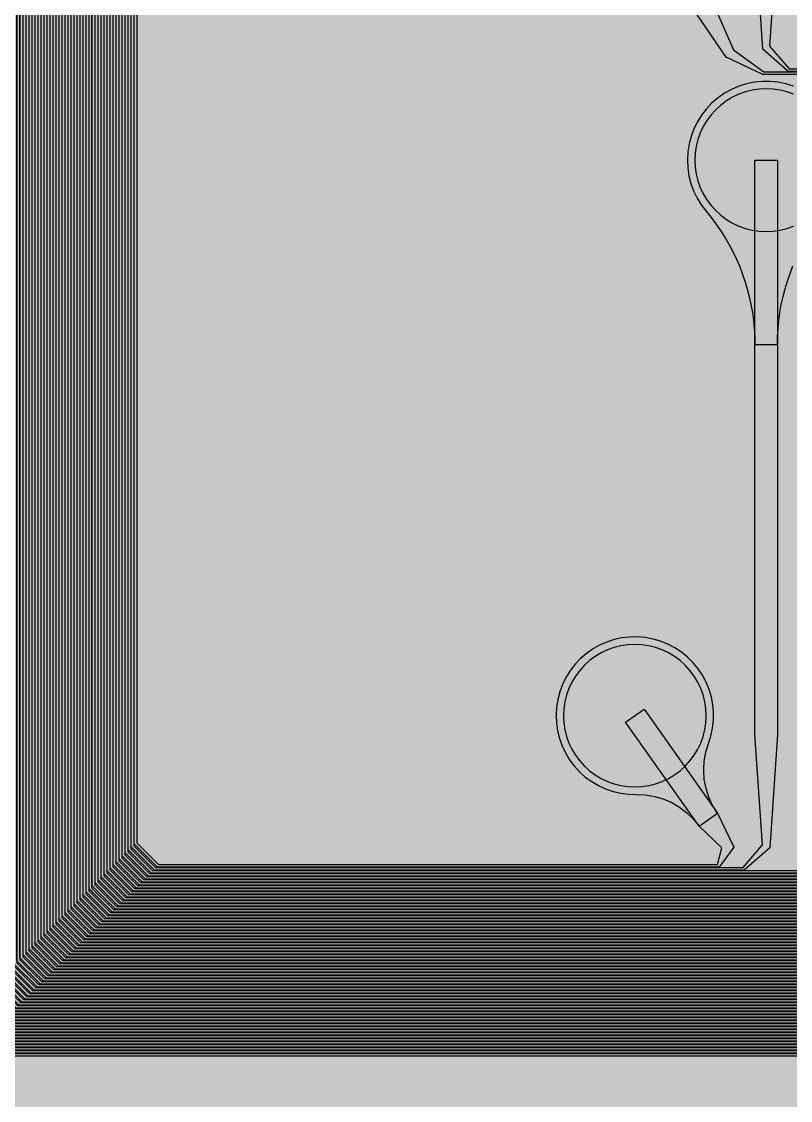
# Model space of a CAD drawing. Header units: metres. Extents: x -7231 to 10969, y -37556 to 1873.
# Drawn here: x 2739 to 3764, y -27294 to -25856 of the extents above; entities that cross this region are included whole.
import ezdxf

# ---------------------------------------------------------------- set-up
doc = ezdxf.new("R2010")
doc.units = ezdxf.units.M
for name, color, linetype in [('Metal1', 4, 'CONTINUOUS'), ('Metal2', 3, 'CONTINUOUS'), ('Polyimide', 7, 'CONTINUOUS'), ('Polyimide_Negative', 5, 'CONTINUOUS')]:
    doc.layers.add(name, color=color, linetype=linetype)

msp = doc.modelspace()

# ---------------------------------------------------------------- hatches: boundary and pattern name
at = {"layer": 'Polyimide'}
msp.add_hatch(color=7, dxfattribs=at).paths.add_polyline_path([(4065.7, -468), (4066.7, -502), (4068.5, -536), (4071.4, -570), (4075.5, -604), (4081, -638), (4088, -672), (4096.5, -706), (4106.6, -740), (4118.3, -774), (4131.6, -808), (4146.5, -842), (4162.9, -876), (4180.7, -910), (4199.8, -944), (4220.2, -978), (4241.7, -1012), (4264.2, -1046), (4287.5, -1080), (4311.5, -1114), (4336, -1148), (4360.9, -1182), (4385.9, -1216), (4410.9, -1250), (4435.7, -1284), (4460.2, -1318), (4484.2, -1352), (4507.5, -1385.9), (4530, -1419.9), (4551.5, -1453.9), (4571.9, -1487.9), (4591.1, -1521.9), (4608.9, -1555.9), (4625.3, -1589.9), (4640.1, -1623.9), (4653.4, -1657.9), (4665.1, -1691.9), (4675.2, -1725.9), (4683.7, -1759.9), (4690.7, -1793.9), (4696.2, -1827.9), (4700.3, -1861.9), (4703.2, -1895.9), (4705.1, -1929.9), (4706.1, -1963.9), (4706.4, -1997.9), (4706.5, -2031.9), (4706.5, -4793), (4710, -4838.4), (4720.2, -4882.7), (4737.1, -4925), (4760.1, -4964.2), (4788.9, -4999.5), (4822.6, -5030), (4860.5, -5055.1), (4901.8, -5074.2), (4901.8, -5074.2), (4970.7, -5105.2), (5034.7, -5145.3), (5092.8, -5193.5), (5143.8, -5249.2), (5186.9, -5311.2), (5221.2, -5378.4), (5246.2, -5449.7), (5261.4, -5523.7), (5266.5, -5599), (5261.4, -5674.3), (5246.2, -5748.3), (5221.2, -5819.6), (5186.9, -5886.8), (5143.8, -5948.8), (5092.8, -6004.5), (5034.7, -6052.7), (4970.7, -6092.8), (4901.8, -6123.8), (4860.5, -6142.9), (4822.6, -6168), (4788.9, -6198.5), (4760.1, -6233.8), (4737.1, -6273), (4720.2, -6315.3), (4710, -6359.6), (4706.5, -6405), (4706.5, -9221.5), (4710, -9266.9), (4720.2, -9311.2), (4737.1, -9353.5), (4760.1, -9392.7), (4788.9, -9428), (4822.6, -9458.5), (4860.5, -9483.6), (4901.8, -9502.7), (4970.7, -9533.7), (5034.7, -9573.8), (5092.8, -9622), (5143.8, -9677.7), (5186.9, -9739.7), (5221.2, -9806.9), (5246.2, -9878.2), (5261.4, -9952.2), (5266.5, -10027.5), (5261.4, -10102.8), (5246.2, -10176.8), (5221.2, -10248.1), (5186.9, -10315.3), (5143.8, -10377.3), (5092.8, -10433), (5034.7, -10481.2), (4970.7, -10521.3), (4901.8, -10552.3), (4860.5, -10571.4), (4822.6, -10596.5), (4788.9, -10627), (4760.1, -10662.3), (4737.1, -10701.5), (4720.2, -10743.8), (4710, -10788.1), (4706.5, -10833.5), (4706.5, -13650), (4710, -13695.4), (4720.2, -13739.7), (4737.1, -13782), (4760.1, -13821.2), (4788.9, -13856.5), (4822.6, -13887), (4860.5, -13912.1), (4901.8, -13931.2), (4970.7, -13962.2), (5034.7, -14002.2), (5092.8, -14050.5), (5143.8, -14106.2), (5186.9, -14168.2), (5221.2, -14235.4), (5246.2, -14306.7), (5261.4, -14380.7), (5266.5, -14456), (5261.4, -14531.3), (5246.2, -14605.3), (5221.2, -14676.5), (5186.9, -14743.8), (5143.8, -14805.8), (5092.8, -14861.5), (5034.7, -14909.7), (4970.7, -14949.8), (4901.8, -14980.8), (4860.5, -14999.9), (4822.6, -15025), (4788.9, -15055.5), (4760.1, -15090.8), (4737.1, -15130), (4720.2, -15172.3), (4710, -15216.6), (4706.5, -15262), (4706.5, -15456), (4720.9, -15750), (4764.1, -16041.3), (4835.7, -16326.8), (4934.9, -16604), (5060.7, -16870.2), (5212.1, -17122.7), (5387.5, -17359.2), (5585.2, -17577.3), (5803.3, -17775), (6039.8, -17950.4), (6292.3, -18101.8), (6558.4, -18227.6), (6835.6, -18326.8), (7121.2, -18398.3), (7412.4, -18441.5), (7706.5, -18456), (9969, -18456), (10047.4, -18459.8), (10125.1, -18471.4), (10201.2, -18490.4), (10275.2, -18516.9), (10346.1, -18550.5), (10413.5, -18590.8), (10476.5, -18637.6), (10534.7, -18690.3), (10587.4, -18748.5), (10634.2, -18811.5), (10674.5, -18878.9), (10708.1, -18949.8), (10734.6, -19023.8), (10753.6, -19099.9), (10765.2, -19177.6), (10769, -19256), (10769, -20895.8), (10730.2, -20951.4), (10694.6, -21009.1), (10662.2, -21068.6), (10633.2, -21129.9), (10607.6, -21192.7), (10585.5, -21256.7), (10566.9, -21322), (10552, -21388.1), (10540.8, -21455), (10533.4, -21522.3), (10529.6, -21590), (10529.6, -21657.8), (10533.4, -21725.5), (10540.8, -21792.9), (10552, -21859.7), (10566.9, -21925.9), (10585.5, -21991.1), (10607.6, -22055.2), (10633.2, -22117.9), (10662.2, -22179.2), (10694.6, -22238.7), (10730.2, -22296.4), (10769, -22352), (10769, -32454.2), (10728.7, -32510.5), (10691.7, -32568.9), (10658, -32629.3), (10627.8, -32691.6), (10601.2, -32755.4), (10578.2, -32820.7), (10558.9, -32887.1), (10543.4, -32954.5), (10531.8, -33022.7), (10524, -33091.4), (10520.1, -33160.5), (10520.1, -33229.7), (10524, -33298.8), (10531.8, -33367.5), (10543.4, -33435.7), (10558.9, -33503.1), (10578.2, -33569.5), (10601.2, -33634.8), (10627.8, -33698.6), (10658, -33760.8), (10691.7, -33821.3), (10728.7, -33879.7), (10769, -33936), (10769, -36556), (10765.2, -36634.4), (10753.6, -36712.1), (10734.6, -36788.2), (10708.1, -36862.1), (10674.5, -36933.1), (10634.2, -37000.5), (10587.4, -37063.5), (10534.7, -37121.7), (10476.5, -37174.4), (10413.5, -37221.2), (10346.1, -37261.5), (10275.2, -37295.1), (10201.2, -37321.6), (10125.1, -37340.6), (10047.4, -37352.1), (9969, -37356), (-6231, -37356), (-6309.4, -37352.1), (-6387.1, -37340.6), (-6463.2, -37321.6), (-6537.2, -37295.1), (-6608.1, -37261.5), (-6675.5, -37221.2), (-6738.5, -37174.4), (-6796.7, -37121.7), (-6849.4, -37063.5), (-6896.2, -37000.5), (-6936.5, -36933.1), (-6970.1, -36862.1), (-6996.6, -36788.2), (-7015.6, -36712.1), (-7027.2, -36634.4), (-7031, -36556), (-7031, -33936), (-6990.7, -33879.8), (-6953.7, -33821.3), (-6920, -33760.9), (-6889.8, -33698.6), (-6863.2, -33634.8), (-6840.2, -33569.5), (-6820.9, -33503.1), (-6805.4, -33435.7), (-6793.7, -33367.5), (-6785.9, -33298.8), (-6782, -33229.7), (-6782, -33160.5), (-6785.9, -33091.4), (-6793.7, -33022.7), (-6805.4, -32954.5), (-6820.9, -32887.1), (-6840.2, -32820.6), (-6863.2, -32755.4), (-6889.8, -32691.5), (-6920, -32629.3), (-6953.7, -32568.9), (-6990.7, -32510.4), (-7031, -32454.2), (-7031, -22364.8), (-6990.7, -22308.6), (-6953.7, -22250.1), (-6920, -22189.7), (-6889.8, -22127.5), (-6863.2, -22063.6), (-6840.2, -21998.4), (-6820.9, -21931.9), (-6805.4, -21864.5), (-6793.7, -21796.3), (-6785.9, -21727.6), (-6782, -21658.5), (-6782, -21589.3), (-6785.9, -21520.3), (-6793.7, -21451.5), (-6805.4, -21383.3), (-6820.9, -21315.9), (-6840.2, -21249.5), (-6863.2, -21184.2), (-6889.8, -21120.4), (-6920, -21058.1), (-6953.7, -20997.7), (-6990.7, -20939.3), (-7031, -20883), (-7031, -19256), (-7027.2, -19177.6), (-7015.6, -19099.9), (-6996.6, -19023.8), (-6970.1, -18949.8), (-6936.5, -18878.9), (-6896.2, -18811.5), (-6849.4, -18748.5), (-6796.7, -18690.3), (-6738.5, -18637.6), (-6675.5, -18590.8), (-6608.1, -18550.5), (-6537.2, -18516.9), (-6463.2, -18490.4), (-6387.1, -18471.4), (-6309.4, -18459.8), (-6231, -18456), (-3968.5, -18456), (-3674.4, -18441.5), (-3383.2, -18398.3), (-3097.6, -18326.8), (-2820.4, -18227.6), (-2554.3, -18101.8), (-2301.8, -17950.4), (-2065.3, -17775), (-1847.2, -17577.3), (-1649.5, -17359.2), (-1474.1, -17122.7), (-1322.7, -16870.2), (-1196.9, -16604), (-1097.7, -16326.8), (-1026.1, -16041.3), (-982.9, -15750), (-968.5, -15456), (-968.5, -15262), (-972, -15216.6), (-982.2, -15172.3), (-999.1, -15130), (-1022.1, -15090.8), (-1050.9, -15055.5), (-1084.6, -15025), (-1122.5, -14999.9), (-1163.8, -14980.8), (-1232.7, -14949.8), (-1296.7, -14909.7), (-1354.8, -14861.5), (-1405.8, -14805.8), (-1448.9, -14743.8), (-1483.2, -14676.5), (-1508.2, -14605.3), (-1523.4, -14531.3), (-1528.5, -14456), (-1523.4, -14380.7), (-1508.2, -14306.7), (-1483.2, -14235.4), (-1448.9, -14168.2), (-1405.8, -14106.2), (-1354.8, -14050.5), (-1296.7, -14002.2), (-1232.7, -13962.2), (-1163.8, -13931.2), (-1122.5, -13912.1), (-1084.6, -13887), (-1050.9, -13856.5), (-1022.1, -13821.2), (-999.1, -13782), (-982.2, -13739.7), (-972, -13695.4), (-968.5, -13650), (-968.5, -12309.6), (-972, -12264.3), (-982.2, -12219.9), (-999.1, -12177.7), (-1022.1, -12138.5), (-1050.9, -12103.2), (-1084.6, -12072.6), (-1122.5, -12047.5), (-1163.8, -12028.5), (-1232.7, -11997.4), (-1296.7, -11957.4), (-1354.8, -11909.1), (-1405.8, -11853.5), (-1448.9, -11791.5), (-1483.2, -11724.2), (-1508.2, -11653), (-1523.4, -11579), (-1528.5, -11503.7), (-1523.4, -11428.3), (-1508.2, -11354.4), (-1483.2, -11283.1), (-1448.9, -11215.9), (-1405.8, -11153.8), (-1354.8, -11098.2), (-1296.7, -11049.9), (-1232.7, -11009.9), (-1163.8, -10978.8), (-1122.5, -10959.8), (-1084.6, -10934.7), (-1050.9, -10904.1), (-1022.1, -10868.9), (-999.1, -10829.6), (-982.2, -10787.4), (-972, -10743), (-968.5, -10697.7), (-968.5, -9357.3), (-972, -9311.9), (-982.2, -9267.6), (-999.1, -9225.4), (-1022.1, -9186.1), (-1050.9, -9150.8), (-1084.6, -9120.3), (-1122.5, -9095.2), (-1163.8, -9076.2), (-1163.8, -9076.2), (-1232.7, -9045.1), (-1296.7, -9005.1), (-1354.8, -8956.8), (-1405.8, -8901.1), (-1448.9, -8839.1), (-1483.2, -8771.9), (-1508.2, -8700.6), (-1523.4, -8626.7), (-1528.5, -8551.3), (-1523.4, -8476), (-1508.2, -8402), (-1483.2, -8330.8), (-1448.9, -8263.5), (-1405.8, -8201.5), (-1354.8, -8145.9), (-1296.7, -8097.6), (-1232.7, -8057.6), (-1163.8, -8026.5), (-1163.8, -8026.5), (-1122.5, -8007.4), (-1084.6, -7982.4), (-1050.9, -7951.8), (-1022.1, -7916.5), (-999.1, -7877.3), (-982.2, -7835), (-972, -7790.7), (-968.5, -7745.4), (-968.5, -6405), (-972, -6359.6), (-982.2, -6315.3), (-999.1, -6273), (-1022.1, -6233.8), (-1050.9, -6198.5), (-1084.6, -6168), (-1122.5, -6142.9), (-1163.8, -6123.8), (-1163.8, -6123.8), (-1232.7, -6092.8), (-1296.7, -6052.7), (-1354.8, -6004.5), (-1405.8, -5948.8), (-1448.9, -5886.8), (-1483.2, -5819.6), (-1508.2, -5748.3), (-1523.4, -5674.3), (-1528.5, -5599), (-1523.4, -5523.7), (-1508.2, -5449.7), (-1483.2, -5378.4), (-1448.9, -5311.2), (-1405.8, -5249.2), (-1354.8, -5193.5), (-1296.7, -5145.3), (-1232.7, -5105.2), (-1163.8, -5074.2), (-1163.8, -5074.2), (-1122.5, -5055.1), (-1084.6, -5030), (-1050.9, -4999.5), (-1022.1, -4964.2), (-999.1, -4925), (-982.2, -4882.7), (-972, -4838.4), (-968.5, -4793), (-968.5, -2031.9), (-968.4, -1997.9), (-968.1, -1963.9), (-967.1, -1929.9), (-965.2, -1895.9), (-962.2, -1861.9), (-958, -1827.9), (-952.4, -1793.9), (-945.3, -1759.9), (-936.6, -1725.9), (-926.4, -1691.9), (-914.4, -1657.9), (-900.9, -1623.9), (-885.7, -1589.9), (-869.1, -1555.9), (-850.9, -1521.9), (-831.4, -1487.9), (-810.6, -1453.9), (-788.7, -1419.9), (-765.8, -1385.9), (-742.1, -1352), (-717.6, -1318), (-692.7, -1284), (-667.4, -1250), (-641.9, -1216), (-616.4, -1182), (-591.1, -1148), (-566.1, -1114), (-541.7, -1080), (-517.9, -1046), (-495, -1012), (-473.1, -978), (-452.4, -944), (-432.8, -910), (-414.7, -876), (-398, -842), (-382.9, -808), (-369.3, -774), (-357.4, -740), (-347.1, -706), (-338.4, -672), (-331.3, -638), (-325.7, -604), (-321.5, -570), (-318.6, -536), (-316.7, -502), (-315.7, -468), (-315.3, -434), (-315.2, -400), (-315.2, 401), (-315.2, 451), (-315.2, 1644), (-270.2, 1644), (-270, 1637.1), (-269.4, 1630.3), (-268.2, 1623.5), (-266.7, 1616.8), (-264.7, 1610.2), (-262.3, 1603.8), (-259.4, 1597.6), (-256.2, 1591.5), (-252.6, 1585.7), (-248.6, 1580.1), (-244.2, 1574.8), (-239.5, 1569.8), (-234.5, 1565.1), (-229.2, 1560.7), (-223.6, 1556.7), (-217.8, 1553.1), (-211.7, 1549.8), (-205.4, 1547), (-199, 1544.6), (-192.4, 1542.6), (-185.7, 1541), (-179, 1539.9), (-172.1, 1539.2), (-165.2, 1539), (-158.4, 1539.2), (-151.5, 1539.9), (-144.8, 1541), (-138.1, 1542.6), (-131.5, 1544.6), (-125.1, 1547), (-118.8, 1549.8), (-112.8, 1553.1), (-106.9, 1556.7), (-101.3, 1560.7), (-96, 1565.1), (-91, 1569.8), (-86.3, 1574.8), (-81.9, 1580.1), (-77.9, 1585.7), (-74.3, 1591.5), (-71.1, 1597.6), (-68.2, 1603.8), (-65.8, 1610.2), (-63.8, 1616.8), (-62.3, 1623.5), (-61.1, 1630.3), (-60.5, 1637.1), (-60.2, 1644), (1853, 1644), (1853, 1573), (3815.2, 1573), (3815.5, 1579.5), (3816.1, 1586.1), (3817.2, 1592.5), (3818.7, 1598.9), (3820.6, 1605.1), (3822.9, 1611.3), (3825.6, 1617.2), (3828.6, 1623), (3832.1, 1628.6), (3835.9, 1633.9), (3840.1, 1638.9), (3844.5, 1643.7), (3849.3, 1648.2), (3854.4, 1652.3), (3859.7, 1656.1), (3865.2, 1659.6), (3871, 1662.7), (3877, 1665.4), (3883.1, 1667.7), (3889.4, 1669.6), (3895.7, 1671.1), (3902.2, 1672.1), (3908.7, 1672.8), (3915.2, 1673), (3921.8, 1672.8), (3928.3, 1672.1), (3934.8, 1671.1), (3941.1, 1669.6), (3947.4, 1667.7), (3953.5, 1665.4), (3959.5, 1662.7), (3965.2, 1659.6), (3970.8, 1656.1), (3976.1, 1652.3), (3981.2, 1648.2), (3986, 1643.7), (3990.4, 1638.9), (3994.6, 1633.9), (3998.4, 1628.6), (4001.9, 1623), (4004.9, 1617.2), (4007.6, 1611.3), (4009.9, 1605.1), (4011.8, 1598.9), (4013.3, 1592.5), (4014.4, 1586.1), (4015, 1579.5), (4015.2, 1573), (4065.2, 1573), (4065.2, 451), (4065.2, 401), (4065.2, -400), (4065.3, -434), (4065.7, -468)])

# ---------------------------------------------------------------- linework, layer by layer
at = {"layer": 'Metal1'}
for points in [[(2640.8, -19211.9), (2640.8, -27202.3), (2669.7, -27231.2), (9450.8, -27231.2), (9479.8, -27202.3), (9479.8, -25831.7), (9450.8, -25802.8), (9010.8, -25802.8), (8976.6, -25773), (8966.5, -25636.9), (8966.5, -24931), (8996.5, -24931), (8996.5, -25636.9), (8986.4, -25769), (9012.2, -25799.2), (9452.2, -25799.2), (9483.2, -25830.3), (9483.2, -27203.7), (9452.2, -27234.7), (2668.3, -27234.7), (2637.2, -27203.7), (2637.2, -19211.9)], [(2648.8, -19211.9), (2648.8, -27194.3), (2677.7, -27223.2), (9442.8, -27223.2), (9471.8, -27194.3), (9471.8, -25839.7), (9442.8, -25810.7), (8660.8, -25810.7), (8626.6, -25781), (8616.5, -25643.3), (8616.5, -24931), (8646.5, -24931), (8646.5, -25643.3), (8636.4, -25777), (8662.2, -25807.2), (9444.2, -25807.2), (9475.3, -25838.3), (9475.3, -27195.7), (9444.2, -27226.7), (2676.3, -27226.7), (2645.2, -27195.7), (2645.2, -19211.9)], [(2656.8, -19211.9), (2656.8, -27186.3), (2685.7, -27215.2), (9434.8, -27215.2), (9463.8, -27186.3), (9463.8, -25847.7), (9434.8, -25818.7), (8310.8, -25818.7), (8276.6, -25789), (8266.5, -25649.7), (8266.5, -24931), (8296.5, -24931), (8296.5, -25649.7), (8286.4, -25785), (8312.2, -25815.2), (9436.2, -25815.2), (9467.2, -25846.3), (9467.2, -27187.7), (9436.2, -27218.8), (2684.3, -27218.8), (2653.2, -27187.7), (2653.2, -19211.9)], [(2664.8, -19211.9), (2664.8, -27178.3), (2693.7, -27207.2), (9426.8, -27207.2), (9455.8, -27178.3), (9455.8, -25855.7), (9426.8, -25826.8), (7960.8, -25826.8), (7926.6, -25797), (7916.5, -25656.1), (7916.5, -24931), (7946.5, -24931), (7946.5, -25656.1), (7936.4, -25793), (7962.2, -25823.2), (9428.2, -25823.2), (9459.3, -25854.3), (9459.3, -27179.7), (9428.2, -27210.7), (2692.3, -27210.7), (2661.2, -27179.7), (2661.2, -19211.9)], [(2672.8, -19211.9), (2672.8, -27170.3), (2701.7, -27199.2), (9418.8, -27199.2), (9447.8, -27170.3), (9447.8, -25863.7), (9418.8, -25834.8), (7610.8, -25834.8), (7576.7, -25805), (7566.5, -25662.5), (7566.5, -24931), (7596.5, -24931), (7596.5, -25662.5), (7586.3, -25801), (7612.2, -25831.2), (9420.2, -25831.2), (9451.2, -25862.3), (9451.2, -27171.7), (9420.2, -27202.7), (2700.3, -27202.7), (2669.2, -27171.7), (2669.2, -19211.9)], [(2680.8, -19211.9), (2680.8, -27162.3), (2709.7, -27191.2), (9410.8, -27191.2), (9439.8, -27162.3), (9439.8, -25871.7), (9410.8, -25842.7), (7260.8, -25842.7), (7226.7, -25813), (7216.5, -25668.9), (7216.5, -24931), (7246.5, -24931), (7246.5, -25668.9), (7236.3, -25809), (7262.2, -25839.2), (9412.2, -25839.2), (9443.3, -25870.3), (9443.3, -27163.7), (9412.2, -27194.7), (2708.3, -27194.7), (2677.2, -27163.7), (2677.2, -19211.9)], [(2688.8, -19211.9), (2688.8, -27154.3), (2717.7, -27183.2), (9402.8, -27183.2), (9431.8, -27154.3), (9431.8, -25879.7), (9402.8, -25850.7), (6910.8, -25850.7), (6876.7, -25821), (6866.5, -25675.3), (6866.5, -24931), (6896.5, -24931), (6896.5, -25675.3), (6886.3, -25817), (6912.2, -25847.2), (9404.2, -25847.2), (9435.2, -25878.3), (9435.2, -27155.7), (9404.2, -27186.8), (2716.3, -27186.8), (2685.2, -27155.7), (2685.2, -19211.9)], [(2696.8, -19211.9), (2696.8, -27146.3), (2725.7, -27175.2), (9394.8, -27175.2), (9423.8, -27146.3), (9423.8, -25887.7), (9394.8, -25858.8), (6560.8, -25858.8), (6526.8, -25829), (6516.5, -25681.7), (6516.5, -24931), (6546.5, -24931), (6546.5, -25681.7), (6536.2, -25825), (6562.2, -25855.2), (9396.2, -25855.2), (9427.3, -25886.3), (9427.3, -27147.7), (9396.2, -27178.7), (2724.3, -27178.7), (2693.2, -27147.7), (2693.2, -19211.9)], [(2704.8, -19211.9), (2704.8, -27138.3), (2733.7, -27167.2), (9386.8, -27167.2), (9415.8, -27138.3), (9415.8, -25895.7), (9386.8, -25866.8), (6210.8, -25866.8), (6176.8, -25837), (6166.5, -25688.1), (6166.5, -24931), (6196.5, -24931), (6196.5, -25688.1), (6186.2, -25833), (6212.2, -25863.2), (9388.2, -25863.2), (9419.2, -25894.3), (9419.2, -27139.7), (9388.2, -27170.7), (2732.3, -27170.7), (2701.2, -27139.7), (2701.2, -19211.9)], [(2712.8, -19211.9), (2712.8, -27130.3), (2741.7, -27159.2), (9378.8, -27159.2), (9407.8, -27130.3), (9407.8, -25903.7), (9378.8, -25874.7), (5860.8, -25874.7), (5826.8, -25844.9), (5816.5, -25694.5), (5816.5, -24931), (5846.5, -24931), (5846.5, -25694.5), (5836.2, -25841.1), (5862.2, -25871.2), (9380.2, -25871.2), (9411.3, -25902.3), (9411.3, -27131.7), (9380.2, -27162.7), (2740.3, -27162.7), (2709.2, -27131.7), (2709.2, -19211.9)], [(2720.8, -19211.9), (2720.8, -27122.3), (2749.7, -27151.2), (9370.8, -27151.2), (9399.8, -27122.3), (9399.8, -25911.7), (9370.8, -25882.7), (5510.8, -25882.7), (5476.8, -25852.9), (5466.5, -25700.9), (5466.5, -24931), (5496.5, -24931), (5496.5, -25700.9), (5486.2, -25849.1), (5512.2, -25879.2), (9372.2, -25879.2), (9403.2, -25910.3), (9403.2, -27123.7), (9372.2, -27154.8), (2748.3, -27154.8), (2717.2, -27123.7), (2717.2, -19211.9)], [(2728.8, -19211.9), (2728.8, -27114.3), (2757.7, -27143.2), (9362.8, -27143.2), (9391.8, -27114.3), (9391.8, -25919.7), (9362.8, -25890.8), (5160.8, -25890.8), (5126.9, -25860.9), (5116.5, -25707.3), (5116.5, -24931), (5146.5, -24931), (5146.5, -25707.3), (5136.1, -25857.1), (5162.2, -25887.2), (9364.2, -25887.2), (9395.3, -25918.3), (9395.3, -27115.7), (9364.2, -27146.7), (2756.3, -27146.7), (2725.2, -27115.7), (2725.2, -19211.9)], [(2736.8, -19211.9), (2736.8, -27106.3), (2765.7, -27135.2), (9354.8, -27135.2), (9383.8, -27106.3), (9383.8, -25927.7), (9354.8, -25898.8), (4810.8, -25898.8), (4776.9, -25868.9), (4766.5, -25713.7), (4766.5, -24931), (4796.5, -24931), (4796.5, -25713.7), (4786.1, -25865.1), (4812.2, -25895.2), (9356.2, -25895.2), (9387.2, -25926.3), (9387.2, -27107.7), (9356.2, -27138.7), (2764.3, -27138.7), (2733.2, -27107.7), (2733.2, -19211.9)], [(2744.8, -19211.9), (2744.8, -27098.3), (2773.7, -27127.2), (9346.8, -27127.2), (9375.8, -27098.3), (9375.8, -25935.7), (9346.8, -25906.7), (4460.8, -25906.7), (4426.9, -25876.9), (4416.5, -25720.1), (4416.5, -24931), (4446.5, -24931), (4446.5, -25720.1), (4436.1, -25873.1), (4462.2, -25903.2), (9348.2, -25903.2), (9379.3, -25934.3), (9379.3, -27099.7), (9348.2, -27130.7), (2772.3, -27130.7), (2741.2, -27099.7), (2741.2, -19211.9)], [(2752.8, -19211.9), (2752.8, -27090.3), (2781.7, -27119.2), (9338.8, -27119.2), (9367.8, -27090.3), (9367.8, -25943.7), (9338.8, -25914.7), (4110.8, -25914.7), (4076.9, -25884.9), (4066.5, -25726.5), (4066.5, -24931), (4096.5, -24931), (4096.5, -25726.5), (4086.1, -25881.1), (4112.2, -25911.2), (9340.2, -25911.2), (9371.2, -25942.3), (9371.2, -27091.7), (9340.2, -27122.8), (2780.3, -27122.8), (2749.2, -27091.7), (2749.2, -19211.9)], [(2760.8, -19211.9), (2760.8, -27082.3), (2789.7, -27111.2), (9330.8, -27111.2), (9359.8, -27082.3), (9359.8, -25951.7), (9330.8, -25922.8), (3760.8, -25922.8), (3726.9, -25892.9), (3716.5, -25732.9), (3716.5, -24931), (3746.5, -24931), (3746.5, -25732.9), (3736.1, -25889.1), (3762.2, -25919.2), (9332.2, -25919.2), (9363.3, -25950.3), (9363.3, -27083.7), (9332.2, -27114.7), (2788.3, -27114.7), (2757.2, -27083.7), (2757.2, -19211.9)], [(2768.8, -19211.9), (2768.8, -27074.3), (2797.7, -27103.2), (8950.8, -27103.2), (8977.1, -27073.2), (8966.5, -26902.1), (8966.5, -26041), (8996.5, -26041), (8996.5, -26902.1), (8985.9, -27076.8), (8952.2, -27106.7), (2796.3, -27106.7), (2765.2, -27075.7), (2765.2, -19211.9)], [(2776.8, -19211.9), (2776.8, -27066.3), (2805.7, -27095.2), (8600.8, -27095.2), (8627.1, -27065.2), (8616.5, -26895.7), (8616.5, -26041), (8646.5, -26041), (8646.5, -26895.7), (8635.9, -27068.8), (8602.2, -27098.7), (2804.3, -27098.7), (2773.2, -27067.7), (2773.2, -19211.9)], [(2784.8, -19211.9), (2784.8, -27058.3), (2813.7, -27087.2), (8250.8, -27087.2), (8277.1, -27057.2), (8266.5, -26889.3), (8266.5, -26041), (8296.5, -26041), (8296.5, -26889.3), (8285.9, -27060.8), (8252.2, -27090.8), (2812.3, -27090.8), (2781.2, -27059.7), (2781.2, -19211.9)], [(2792.8, -19211.9), (2792.8, -27050.3), (2821.7, -27079.2), (7900.8, -27079.2), (7927.1, -27049.2), (7916.5, -26882.9), (7916.5, -26041), (7946.5, -26041), (7946.5, -26882.9), (7935.9, -27052.8), (7902.2, -27082.8), (2820.3, -27082.8), (2789.2, -27051.7), (2789.2, -19211.9)], [(2800.8, -19211.9), (2800.8, -27042.3), (2829.7, -27071.2), (7550.8, -27071.2), (7577.1, -27041.2), (7566.5, -26876.5), (7566.5, -26041), (7596.5, -26041), (7596.5, -26876.5), (7585.9, -27044.8), (7552.2, -27074.7), (2828.3, -27074.7), (2797.2, -27043.7), (2797.2, -19211.9)], [(2808.8, -19211.9), (2808.8, -27034.3), (2837.7, -27063.2), (7200.8, -27063.2), (7227, -27033.2), (7216.5, -26870.1), (7216.5, -26041), (7246.5, -26041), (7246.5, -26870.1), (7236, -27036.8), (7202.2, -27066.7), (2836.3, -27066.7), (2805.2, -27035.7), (2805.2, -19211.9)], [(2816.8, -19211.9), (2816.8, -27026.3), (2845.7, -27055.2), (6850.8, -27055.2), (6877, -27025.1), (6866.5, -26863.7), (6866.5, -26041), (6896.5, -26041), (6896.5, -26863.7), (6886, -27028.9), (6852.2, -27058.8), (2844.3, -27058.8), (2813.2, -27027.7), (2813.2, -19211.9)], [(2824.8, -19211.9), (2824.8, -27018.3), (2853.7, -27047.2), (6500.8, -27047.2), (6527, -27017.1), (6516.5, -26857.3), (6516.5, -26041), (6546.5, -26041), (6546.5, -26857.3), (6536, -27020.9), (6502.2, -27050.8), (2852.3, -27050.8), (2821.2, -27019.7), (2821.2, -19211.9)], [(2832.7, -19211.9), (2832.7, -27010.3), (2861.7, -27039.2), (6150.8, -27039.2), (6177, -27009.1), (6166.5, -26850.9), (6166.5, -26041), (6196.5, -26041), (6196.5, -26850.9), (6186, -27012.9), (6152.2, -27042.7), (2860.3, -27042.7), (2829.2, -27011.7), (2829.2, -19211.9)], [(2840.7, -19211.9), (2840.7, -27002.3), (2869.7, -27031.2), (5800.8, -27031.2), (5827, -27001.1), (5816.5, -26844.5), (5816.5, -26041), (5846.5, -26041), (5846.5, -26844.5), (5836, -27004.9), (5802.2, -27034.7), (2868.3, -27034.7), (2837.2, -27003.7), (2837.2, -19211.9)], [(2848.7, -19211.9), (2848.7, -26994.3), (2877.7, -27023.2), (5450.8, -27023.2), (5476.9, -26993.1), (5466.5, -26838.1), (5466.5, -26041), (5496.5, -26041), (5496.5, -26838.1), (5486.1, -26996.9), (5452.2, -27026.8), (2876.3, -27026.8), (2845.2, -26995.7), (2845.2, -19211.9)], [(2856.7, -19211.9), (2856.7, -26986.3), (2885.7, -27015.2), (5100.8, -27015.2), (5126.9, -26985.1), (5116.5, -26831.7), (5116.5, -26041), (5146.5, -26041), (5146.5, -26831.7), (5136.1, -26988.9), (5102.2, -27018.8), (2884.3, -27018.8), (2853.2, -26987.7), (2853.2, -19211.9)], [(2864.7, -19211.9), (2864.7, -26978.3), (2893.7, -27007.2), (4750.8, -27007.2), (4776.9, -26977.1), (4766.5, -26825.3), (4766.5, -26041), (4796.5, -26041), (4796.5, -26825.3), (4786.1, -26980.9), (4752.2, -27010.7), (2892.3, -27010.7), (2861.2, -26979.7), (2861.2, -19211.9)], [(2872.7, -19211.9), (2872.7, -26970.3), (2901.7, -26999.2), (4400.8, -26999.2), (4426.9, -26969.1), (4416.5, -26818.9), (4416.5, -26041), (4446.5, -26041), (4446.5, -26818.9), (4436.1, -26972.9), (4402.2, -27002.7), (2900.3, -27002.7), (2869.2, -26971.7), (2869.2, -19211.9)], [(2880.7, -19211.9), (2880.7, -26962.3), (2909.7, -26991.2), (4050.8, -26991.2), (4076.8, -26961.1), (4066.5, -26812.5), (4066.5, -26041), (4096.5, -26041), (4096.5, -26812.5), (4086.2, -26964.9), (4052.2, -26994.8), (2908.3, -26994.8), (2877.2, -26963.7), (2877.2, -19211.9)], [(2888.7, -19211.9), (2888.7, -26954.3), (2917.7, -26983.2), (3700.8, -26983.2), (3726.8, -26953.1), (3716.5, -26806.1), (3716.5, -26041), (3746.5, -26041), (3746.5, -26806.1), (3736.2, -26956.9), (3702.2, -26986.8), (2916.3, -26986.8), (2885.2, -26955.7), (2885.2, -19211.9)], [(3767.9, -25942.5), (3757.7, -25939.3), (3747.4, -25937.2), (3736.8, -25936.1), (3726.2, -25936.1), (3715.6, -25937.2), (3705.3, -25939.3), (3695.1, -25942.5), (3685.4, -25946.7), (3676.1, -25951.8), (3667.4, -25957.8), (3659.3, -25964.7), (3652, -25972.4), (3645.5, -25980.8), (3639.9, -25989.8), (3635.2, -25999.3), (3631.4, -26009.2), (3628.7, -26019.4), (3627.1, -26029.9), (3626.5, -26040.5), (3627, -26051.1), (3628.5, -26061.6), (3631.1, -26071.9), (3634.8, -26081.8), (3639.4, -26091.4), (3644.9, -26100.4), (3651.4, -26108.9), (3658.1, -26117.2), (3664.6, -26125.8), (3670.7, -26134.6), (3676.4, -26143.6), (3681.8, -26152.9), (3686.9, -26162.4), (3691.5, -26172.1), (3695.8, -26181.9), (3699.7, -26191.9), (3703.2, -26202.1), (3706.3, -26212.4), (3709, -26222.7), (3711.3, -26233.2), (3713.2, -26243.8), (3714.6, -26254.4), (3715.7, -26265.1), (3716.3, -26275.8), (3716.5, -26286.6), (3746.5, -26286.6), (3746.5, -26286.6), (3746.7, -26275.8), (3747.3, -26265.1), (3748.4, -26254.4), (3749.8, -26243.8), (3751.7, -26233.2), (3754, -26222.7), (3756.7, -26212.4), (3759.8, -26202.1), (3763.3, -26191.9), (3767.2, -26181.9)]]:
    msp.add_lwpolyline(points, dxfattribs=at)
at = {"layer": 'Metal2'}
for points in [[(2644.8, -19211.9), (2644.8, -27198.3), (2673.7, -27227.2), (9446.8, -27227.2), (9475.8, -27198.3), (9475.8, -25835.7), (9446.8, -25806.8), (8970.2, -25806.8), (8910.8, -25796.5), (8795.9, -25681.6), (8817.1, -25660.4), (8927.8, -25771.1), (8970.8, -25803.2), (9448.2, -25803.2), (9479.3, -25834.3), (9479.3, -27199.7), (9448.2, -27230.7), (2672.3, -27230.7), (2641.2, -27199.7), (2641.2, -19211.9)], [(2652.8, -19211.9), (2652.8, -27190.3), (2681.7, -27219.2), (9438.8, -27219.2), (9467.8, -27190.3), (9467.8, -25843.7), (9438.8, -25814.8), (8628.2, -25814.8), (8568.9, -25804.3), (8565.9, -25801.6), (8445.9, -25681.6), (8467.1, -25660.4), (8587.1, -25780.4), (8585.6, -25779.3), (8628.8, -25811.2), (9440.2, -25811.2), (9471.2, -25842.3), (9471.2, -27191.7), (9440.2, -27222.7), (2680.3, -27222.7), (2649.2, -27191.7), (2649.2, -19211.9)], [(2660.8, -19211.9), (2660.8, -27182.3), (2689.7, -27211.2), (9430.8, -27211.2), (9459.8, -27182.3), (9459.8, -25851.7), (9430.8, -25822.7), (8286.2, -25822.7), (8228.2, -25810.4), (8215.9, -25801.6), (8095.9, -25681.6), (8117.1, -25660.4), (8237.1, -25780.4), (8242.4, -25789.1), (8286.8, -25819.2), (9432.2, -25819.2), (9463.2, -25850.3), (9463.2, -27183.7), (9432.2, -27214.7), (2688.3, -27214.7), (2657.2, -27183.7), (2657.2, -19211.9)], [(2668.8, -19211.9), (2668.8, -27174.3), (2697.7, -27203.2), (9422.8, -27203.2), (9451.8, -27174.3), (9451.8, -25859.7), (9422.8, -25830.7), (7944.2, -25830.7), (7887, -25817.1), (7865.9, -25801.6), (7745.9, -25681.6), (7767.1, -25660.4), (7887.1, -25780.4), (7899.5, -25798.4), (7944.8, -25827.2), (9424.2, -25827.2), (9455.2, -25858.3), (9455.2, -27175.7), (9424.2, -27206.8), (2696.3, -27206.8), (2665.2, -27175.7), (2665.2, -19211.9)], [(2676.8, -19211.9), (2676.8, -27166.3), (2705.7, -27195.2), (9414.8, -27195.2), (9443.8, -27166.3), (9443.8, -25867.7), (9414.8, -25838.8), (7602.2, -25838.8), (7545.7, -25824.2), (7515.9, -25801.6), (7395.9, -25681.6), (7417.1, -25660.4), (7537.1, -25780.4), (7556.9, -25807.4), (7602.8, -25835.2), (9416.2, -25835.2), (9447.2, -25866.3), (9447.2, -27167.7), (9416.2, -27198.7), (2704.3, -27198.7), (2673.2, -27167.7), (2673.2, -19211.9)], [(2684.8, -19211.9), (2684.8, -27158.3), (2713.7, -27187.2), (9406.8, -27187.2), (9435.8, -27158.3), (9435.8, -25875.7), (9406.8, -25846.8), (7260.2, -25846.8), (7204.2, -25831.4), (7165.9, -25801.6), (7045.9, -25681.6), (7067.1, -25660.4), (7187.1, -25780.4), (7214.4, -25816.2), (7260.8, -25843.2), (9408.2, -25843.2), (9439.2, -25874.3), (9439.2, -27159.7), (9408.2, -27190.7), (2712.3, -27190.7), (2681.2, -27159.7), (2681.2, -19211.9)], [(2692.8, -19211.9), (2692.8, -27150.3), (2721.7, -27179.2), (9398.8, -27179.2), (9427.8, -27150.3), (9427.8, -25883.7), (9398.8, -25854.7), (6877.3, -25854.7), (6822.7, -25837.4), (6798.7, -25814.3), (6694.6, -25680.2), (6718.4, -25661.8), (6822.4, -25795.9), (6835.9, -25821.2), (6878.1, -25851.2), (9400.2, -25851.2), (9431.2, -25882.3), (9431.2, -27151.7), (9400.2, -27182.7), (2720.3, -27182.7), (2689.2, -27151.7), (2689.2, -19211.9)], [(2700.8, -19211.9), (2700.8, -27142.3), (2729.7, -27171.2), (9390.8, -27171.2), (9419.8, -27142.3), (9419.8, -25891.7), (9390.8, -25862.7), (6527.3, -25862.7), (6473.5, -25844.5), (6445.7, -25816.2), (6344.5, -25679.9), (6368.5, -25662.1), (6469.8, -25798.3), (6486.2, -25829.4), (6528.1, -25859.2), (9392.2, -25859.2), (9423.2, -25890.3), (9423.2, -27143.7), (9392.2, -27174.8), (2728.3, -27174.8), (2697.2, -27143.7), (2697.2, -19211.9)], [(2708.8, -19211.9), (2708.8, -27134.3), (2737.7, -27163.2), (9382.8, -27163.2), (9411.8, -27134.3), (9411.8, -25899.7), (9382.8, -25870.8), (6177.3, -25870.8), (6124.2, -25851.6), (6092.8, -25817.9), (5994.3, -25679.7), (6018.7, -25662.3), (6117.3, -25800.5), (6136.4, -25837.5), (6178.1, -25867.2), (9384.2, -25867.2), (9415.2, -25898.3), (9415.2, -27135.7), (9384.2, -27166.7), (2736.3, -27166.7), (2705.2, -27135.7), (2705.2, -19211.9)], [(2716.8, -19211.9), (2716.8, -27126.3), (2745.7, -27155.2), (9374.8, -27155.2), (9403.8, -27126.3), (9403.8, -25907.7), (9374.8, -25878.8), (5827.3, -25878.8), (5774.9, -25858.8), (5740.1, -25819.5), (5644.1, -25679.5), (5668.9, -25662.5), (5764.8, -25802.5), (5786.6, -25845.7), (5828.1, -25875.2), (9376.2, -25875.2), (9407.2, -25906.3), (9407.2, -27127.7), (9376.2, -27158.7), (2744.3, -27158.7), (2713.2, -27127.7), (2713.2, -19211.9)], [(2724.8, -19211.9), (2724.8, -27118.3), (2753.7, -27147.2), (9366.8, -27147.2), (9395.8, -27118.3), (9395.8, -25915.7), (9366.8, -25886.7), (5477.3, -25886.7), (5425.5, -25866.2), (5387.4, -25820.9), (5294, -25679.3), (5319, -25662.7), (5412.5, -25804.4), (5436.9, -25853.8), (5478.2, -25883.2), (9368.2, -25883.2), (9399.2, -25914.3), (9399.2, -27119.7), (9368.2, -27150.7), (2752.3, -27150.7), (2721.2, -27119.7), (2721.2, -19211.9)], [(2732.8, -19211.9), (2732.8, -27110.3), (2761.7, -27139.2), (9358.8, -27139.2), (9387.8, -27110.3), (9387.8, -25923.7), (9358.8, -25894.7), (5127.3, -25894.7), (5076.1, -25873.5), (5034.9, -25822.2), (4943.8, -25679.1), (4969.2, -25662.9), (5060.2, -25806.1), (5087.1, -25861.8), (5128.2, -25891.2), (9360.2, -25891.2), (9391.2, -25922.3), (9391.2, -27111.7), (9360.2, -27142.8), (2760.3, -27142.8), (2729.2, -27111.7), (2729.2, -19211.9)], [(2740.8, -19211.9), (2740.8, -27102.3), (2769.7, -27131.2), (9350.8, -27131.2), (9379.8, -27102.3), (9379.8, -25931.7), (9350.8, -25902.8), (4777.3, -25902.8), (4726.7, -25881), (4682.5, -25823.5), (4593.7, -25678.8), (4619.3, -25663.2), (4708.1, -25807.8), (4737.3, -25869.9), (4778.2, -25899.2), (9352.2, -25899.2), (9383.2, -25930.3), (9383.2, -27103.7), (9352.2, -27134.7), (2768.3, -27134.7), (2737.2, -27103.7), (2737.2, -19211.9)], [(2748.8, -19211.9), (2748.8, -27094.3), (2777.7, -27123.2), (9342.8, -27123.2), (9371.8, -27094.3), (9371.8, -25939.7), (9342.8, -25910.8), (4427.2, -25910.8), (4377.3, -25888.4), (4330.2, -25824.6), (4243.6, -25678.7), (4269.4, -25663.3), (4356, -25809.3), (4387.6, -25878), (4428.2, -25907.2), (9344.2, -25907.2), (9375.2, -25938.3), (9375.2, -27095.7), (9344.2, -27126.7), (2776.3, -27126.7), (2745.2, -27095.7), (2745.2, -19211.9)], [(2756.8, -19211.9), (2756.8, -27086.3), (2785.7, -27115.2), (9334.8, -27115.2), (9363.8, -27086.3), (9363.8, -25947.7), (9334.8, -25918.7), (4077.2, -25918.7), (4027.8, -25896), (3978, -25825.6), (3893.5, -25678.5), (3919.5, -25663.5), (4004, -25810.7), (4037.8, -25886), (4078.2, -25915.2), (9336.2, -25915.2), (9367.2, -25946.3), (9367.2, -27087.7), (9336.2, -27118.7), (2784.3, -27118.7), (2753.2, -27087.7), (2753.2, -19211.9)], [(2764.8, -19211.9), (2764.8, -27078.3), (2793.7, -27107.2), (9326.8, -27107.2), (9355.8, -27078.3), (9355.8, -25955.7), (9326.8, -25926.7), (3727.2, -25926.7), (3678.3, -25903.5), (3625.9, -25826.6), (3543.4, -25678.3), (3569.6, -25663.7), (3652.1, -25812), (3688, -25894), (3728.2, -25923.2), (9328.2, -25923.2), (9359.2, -25954.3), (9359.2, -27079.7), (9328.2, -27110.8), (2792.3, -27110.8), (2761.2, -27079.7), (2761.2, -19211.9)], [(2772.8, -19211.9), (2772.8, -27070.3), (2801.7, -27099.2), (8916.8, -27099.2), (8930.8, -27073.2), (8863.9, -26948.3), (8792.8, -26787.1), (8820.2, -26774.9), (8891.4, -26936.2), (8940.4, -27073.9), (8918.7, -27102.8), (2800.3, -27102.8), (2769.2, -27071.7), (2769.2, -19211.9)], [(2780.8, -19211.9), (2780.8, -27062.3), (2809.7, -27091.2), (8566.8, -27091.2), (8580.5, -27065.3), (8514, -26944.3), (8442.8, -26787.2), (8470.2, -26774.8), (8541.3, -26932), (8590.2, -27066), (8568.7, -27094.7), (2808.3, -27094.7), (2777.2, -27063.7), (2777.2, -19211.9)], [(2788.8, -19211.9), (2788.8, -27054.3), (2817.7, -27083.2), (8216.8, -27083.2), (8230.2, -27057.5), (8164.4, -26941.2), (8092.9, -26787.3), (8120.1, -26774.7), (8191.6, -26928.6), (8240, -27058.1), (8218.7, -27086.7), (2816.3, -27086.7), (2785.2, -27055.7), (2785.2, -19211.9)], [(2796.8, -19211.9), (2796.8, -27046.3), (2825.7, -27075.2), (7866.7, -27075.2), (7879.8, -27049.6), (7816, -26940.6), (7743, -26787.5), (7770, -26774.5), (7843.1, -26927.7), (7889.8, -27050.2), (7868.7, -27078.8), (2824.3, -27078.8), (2793.2, -27047.7), (2793.2, -19211.9)], [(2804.8, -19211.9), (2804.8, -27038.3), (2833.7, -27067.2), (7516.7, -27067.2), (7529.4, -27041.8), (7467.7, -26940), (7393, -26787.6), (7420, -26774.4), (7494.7, -26926.8), (7539.6, -27042.3), (7518.7, -27070.8), (2832.3, -27070.8), (2801.2, -27039.7), (2801.2, -19211.9)], [(2812.8, -19211.9), (2812.8, -27030.3), (2841.7, -27059.2), (7166.7, -27059.2), (7178.9, -27034), (7119.5, -26939.3), (7043.1, -26787.8), (7069.9, -26774.2), (7146.3, -26925.8), (7189.5, -27034.4), (7168.7, -27062.7), (2840.3, -27062.7), (2809.2, -27031.7), (2809.2, -19211.9)], [(2820.8, -19211.9), (2820.8, -27022.3), (2849.7, -27051.2), (6816.7, -27051.2), (6828.5, -27026.2), (6771.4, -26938.5), (6693.2, -26787.9), (6719.8, -26774.1), (6798, -26924.7), (6839.3, -27026.6), (6818.7, -27054.7), (2848.3, -27054.7), (2817.2, -27023.7), (2817.2, -19211.9)], [(2828.8, -19211.9), (2828.8, -27014.3), (2857.7, -27043.2), (6466.7, -27043.2), (6478, -27018.4), (6423.3, -26937.7), (6343.3, -26788.1), (6369.7, -26773.9), (6449.8, -26923.6), (6489.2, -27018.7), (6468.7, -27046.7), (2856.3, -27046.7), (2825.2, -27015.7), (2825.2, -19211.9)], [(2836.8, -19211.9), (2836.8, -27006.3), (2865.7, -27035.2), (6116.7, -27035.2), (6127.4, -27010.6), (6075.3, -26936.8), (5993.4, -26788.2), (6019.6, -26773.8), (6101.6, -26922.4), (6139, -27010.8), (6118.7, -27038.8), (2864.3, -27038.8), (2833.2, -27007.7), (2833.2, -19211.9)], [(2844.8, -19211.9), (2844.8, -26998.3), (2873.7, -27027.2), (5766.7, -27027.2), (5776.9, -27002.9), (5727.4, -26935.9), (5643.5, -26788.4), (5669.5, -26773.6), (5753.5, -26921.1), (5788.9, -27003), (5768.7, -27030.7), (2872.3, -27030.7), (2841.2, -26999.7), (2841.2, -19211.9)], [(2852.8, -19211.9), (2852.8, -26990.3), (2881.7, -27019.2), (5416.7, -27019.2), (5426.3, -26995.2), (5379.6, -26934.9), (5293.6, -26788.6), (5319.4, -26773.4), (5405.5, -26919.7), (5438.7, -26995.1), (5418.7, -27022.7), (2880.3, -27022.7), (2849.2, -26991.7), (2849.2, -19211.9)], [(2860.8, -19211.9), (2860.8, -26982.3), (2889.7, -27011.2), (5066.7, -27011.2), (5075.6, -26987.5), (5031.9, -26933.8), (4943.7, -26788.8), (4969.3, -26773.2), (5057.5, -26918.2), (5088.6, -26987.3), (5068.7, -27014.7), (2888.3, -27014.7), (2857.2, -26983.7), (2857.2, -19211.9)], [(2868.8, -19211.9), (2868.8, -26974.3), (2897.7, -27003.2), (4716.7, -27003.2), (4724.9, -26979.8), (4684.3, -26932.6), (4593.8, -26789), (4619.2, -26773), (4709.7, -26916.6), (4738.5, -26979.4), (4718.7, -27006.8), (2896.3, -27006.8), (2865.2, -26975.7), (2865.2, -19211.9)], [(2876.8, -19211.9), (2876.8, -26966.3), (2905.7, -26995.2), (4366.7, -26995.2), (4374.2, -26972.2), (4336.8, -26931.3), (4243.9, -26789.2), (4269.1, -26772.8), (4361.9, -26914.8), (4388.4, -26971.6), (4368.8, -26998.7), (2904.3, -26998.7), (2873.2, -26967.7), (2873.2, -19211.9)], [(2884.8, -19211.9), (2884.8, -26958.3), (2913.7, -26987.2), (4016.7, -26987.2), (4023.4, -26964.6), (3989.4, -26929.8), (3894.1, -26789.4), (3918.9, -26772.6), (4014.2, -26913), (4038.3, -26963.8), (4018.8, -26990.7), (2912.3, -26990.7), (2881.2, -26959.7), (2881.2, -19211.9)], [(2892.8, -19211.9), (2892.8, -26950.3), (2921.7, -26979.2), (3666.6, -26979.2), (3672.5, -26957), (3642.1, -26928.3), (3544.2, -26789.7), (3568.8, -26772.3), (3666.6, -26911), (3688.3, -26956), (3668.8, -26982.7), (2920.3, -26982.7), (2889.2, -26951.7), (2889.2, -19211.9)]]:
    msp.add_lwpolyline(points, dxfattribs=at)
msp.add_lwpolyline([(3666.6, -26911), (3660.2, -26900.6), (3655.1, -26889.6), (3651.4, -26878), (3649.1, -26866), (3648.3, -26853.8), (3649, -26841.7), (3651.2, -26829.7), (3654.8, -26818), (3658, -26808.1), (3660.1, -26797.8), (3661.3, -26787.4), (3661.4, -26776.9), (3660.5, -26766.5), (3658.5, -26756.2), (3655.5, -26746.1), (3651.6, -26736.4), (3646.7, -26727.2), (3640.8, -26718.5), (3634.2, -26710.4), (3626.8, -26703), (3618.6, -26696.4), (3609.9, -26690.6), (3600.6, -26685.7), (3590.9, -26681.8), (3580.8, -26678.9), (3570.5, -26676.9), (3560.1, -26676.1), (3549.6, -26676.2), (3539.2, -26677.4), (3529, -26679.7), (3519, -26682.9), (3509.4, -26687.1), (3500.3, -26692.3), (3491.7, -26698.4), (3483.8, -26705.2), (3476.6, -26712.8), (3470.2, -26721.1), (3464.7, -26730), (3460.1, -26739.4), (3456.4, -26749.3), (3453.7, -26759.4), (3452.1, -26769.8), (3451.5, -26780.2), (3451.9, -26790.7), (3453.4, -26801.1), (3455.9, -26811.2), (3459.5, -26821.1), (3463.9, -26830.6), (3469.3, -26839.6), (3475.6, -26848), (3482.7, -26855.7), (3490.5, -26862.7), (3499, -26868.8), (3508, -26874.1), (3517.5, -26878.5), (3527.5, -26881.9), (3537.7, -26884.3), (3548, -26885.7), (3558.5, -26886), (3570.7, -26886.5), (3582.7, -26888.5), (3594.4, -26891.9), (3605.6, -26896.7), (3616.1, -26902.9), (3625.8, -26910.3), (3634.5, -26918.8), (3642.1, -26928.3), (3666.6, -26911)], close=True, dxfattribs=at)
at = {"layer": 'Polyimide_Negative'}
msp.add_lwpolyline([(3767.9, -25953.2), (3759.1, -25950.1), (3750, -25947.8), (3740.8, -25946.5), (3731.5, -25946), (3722.2, -25946.5), (3713, -25947.8), (3703.9, -25950.1), (3695.1, -25953.2), (3686.7, -25957.2), (3678.7, -25962), (3671.2, -25967.6), (3664.3, -25973.8), (3658.1, -25980.7), (3652.5, -25988.2), (3647.7, -25996.2), (3643.7, -26004.6), (3640.6, -26013.4), (3638.3, -26022.5), (3637, -26031.7), (3636.5, -26041), (3637, -26050.3), (3638.3, -26059.5), (3640.6, -26068.6), (3643.7, -26077.4), (3647.7, -26085.8), (3652.5, -26093.8), (3658.1, -26101.3), (3664.3, -26108.2), (3671.2, -26114.4), (3678.7, -26120), (3686.7, -26124.8), (3695.1, -26128.8), (3703.9, -26131.9), (3713, -26134.2), (3722.2, -26135.5), (3731.5, -26136), (3740.8, -26135.5), (3750, -26134.2), (3759.1, -26131.9), (3767.9, -26128.8)], dxfattribs=at)
msp.add_lwpolyline([(3651.5, -26781), (3651, -26771.7), (3649.7, -26762.5), (3647.4, -26753.4), (3644.3, -26744.6), (3640.3, -26736.2), (3635.5, -26728.2), (3629.9, -26720.7), (3623.7, -26713.8), (3616.8, -26707.6), (3609.3, -26702), (3601.3, -26697.2), (3592.9, -26693.2), (3584.1, -26690.1), (3575, -26687.8), (3565.8, -26686.5), (3556.5, -26686), (3547.2, -26686.5), (3538, -26687.8), (3528.9, -26690.1), (3520.1, -26693.2), (3511.7, -26697.2), (3503.7, -26702), (3496.2, -26707.6), (3489.3, -26713.8), (3483.1, -26720.7), (3477.5, -26728.2), (3472.7, -26736.2), (3468.7, -26744.6), (3465.6, -26753.4), (3463.3, -26762.5), (3462, -26771.7), (3461.5, -26781), (3462, -26790.3), (3463.3, -26799.5), (3465.6, -26808.6), (3468.7, -26817.4), (3472.7, -26825.8), (3477.5, -26833.8), (3483.1, -26841.3), (3489.3, -26848.2), (3496.2, -26854.4), (3503.7, -26860), (3511.7, -26864.8), (3520.1, -26868.8), (3528.9, -26871.9), (3538, -26874.2), (3547.2, -26875.5), (3556.5, -26876), (3565.8, -26875.5), (3575, -26874.2), (3584.1, -26871.9), (3592.9, -26868.8), (3601.3, -26864.8), (3609.3, -26860), (3616.8, -26854.4), (3623.7, -26848.2), (3629.9, -26841.3), (3635.5, -26833.8), (3640.3, -26825.8), (3644.3, -26817.4), (3647.4, -26808.6), (3649.7, -26799.5), (3651, -26790.3), (3651.5, -26781)], close=True, dxfattribs=at)

doc.saveas('drawing.dxf')
